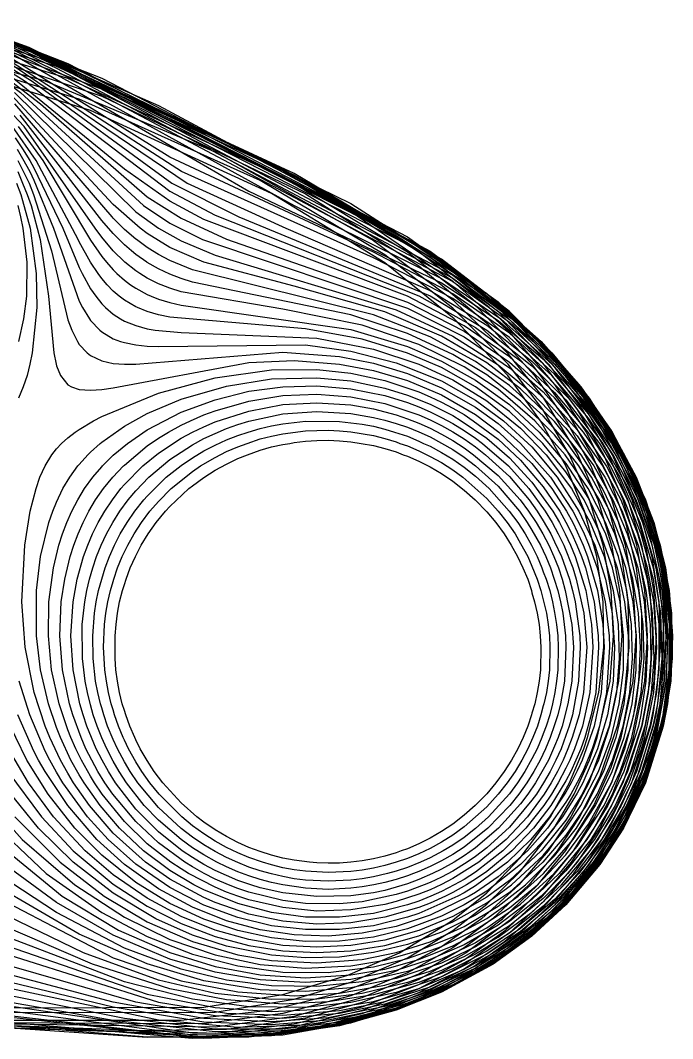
# Model space of a CAD drawing. Header units: millimetres. Extents: x -133 to 147, y -65 to 118.
# Drawn here: x 37.6 to 147.2, y -56.3 to 114.8 of the extents above; entities that cross this region are included whole.
import ezdxf

# ---------------------------------------------------------------- set-up
doc = ezdxf.new("R2010")
doc.units = ezdxf.units.MM
doc.header["$MEASUREMENT"] = 0
doc.layers.add('Layer 01', color=12, linetype='Continuous', true_color=0xc80000)

msp = doc.modelspace()

# ---------------------------------------------------------------- linework, layer by layer
at = {"layer": 'Layer 01'}
for points in [[(26.61, 114.76), (39.07, 110.26), (102.65, 77.88), (115.96, 68.89), (125.08, 60.83), (131.79, 53.23), (137.01, 45.62), (140.99, 38.02), (143.88, 30.42), (145.8, 22.81), (146.79, 15.21), (146.89, 7.6), (146.08, 0), (145.33, -3.8), (142.33, -13.31), (138.77, -20.71), (134.97, -26.67), (129.27, -33.56), (123.56, -38.89), (116.96, -43.72), (108.36, -48.46), (100.75, -51.49), (91.25, -54.04), (79.84, -55.57), (66.53, -55.66), (17.11, -49.15)], [(28.51, 113.31), (43.72, 108.16), (93.15, 83.99), (110.26, 73.05), (120.35, 64.63), (129.1, 55.13), (134.45, 47.52), (138.57, 39.92), (141.62, 32.32), (143.7, 24.71), (144.85, 17.11), (145.11, 9.5), (144.46, 1.9), (143.37, -3.8), (140.29, -13.31), (136.87, -20.3), (132.81, -26.61), (127.37, -33.12), (121.66, -38.46), (114.06, -43.96), (106.45, -48.12), (96.95, -51.86), (87.44, -54.31), (76.04, -55.87), (58.93, -56.05), (11.41, -52.79)], [(28.83, 114.06), (45.62, 107.49), (104.55, 76.99), (117.86, 67.48), (126.92, 58.93), (133.15, 51.33), (137.99, 43.72), (141.66, 36.12), (144.27, 28.51), (145.94, 20.91), (146.69, 13.31), (146.55, 5.7), (145.51, -1.9), (145.1, -3.8), (142.09, -13.31), (138.77, -20.26), (134.76, -26.61), (129.27, -33.29), (123.56, -38.68), (116.73, -43.72), (108.36, -48.38), (100.75, -51.46), (91.25, -54.08), (79.84, -55.71), (66.53, -55.93), (15.21, -50.06)], [(30.42, 113.22), (45.16, 106.45), (110.26, 71.96), (120.16, 64.63), (128.14, 57.03), (134.33, 49.43), (139.07, 41.82), (142.6, 34.22), (145.08, 26.61), (146.59, 19.01), (147.18, 11.41), (146.86, 3.8), (145.61, -3.8), (142.62, -13.31), (138.94, -20.91), (134.97, -27.03), (129.27, -33.77), (123.56, -38.99), (116.92, -43.72), (108.36, -48.29), (100.75, -51.16), (91.25, -53.51), (81.74, -54.66), (70.34, -54.69), (55.13, -52.87), (19.01, -45.7)], [(28.51, 113.16), (39.92, 107.73), (83.62, 83.64), (108.36, 71.41), (118.31, 64.63), (126.89, 57.03), (133.07, 49.89), (138.39, 41.82), (142.08, 34.22), (144.65, 26.61), (146.23, 19.01), (146.87, 11.41), (146.57, 3.8), (145.33, -3.8), (142.33, -13.31), (139.66, -19.01), (136.22, -24.71), (131.84, -30.42), (126.25, -36.12), (119.76, -41.24), (114.06, -44.76), (106.45, -48.34), (98.85, -50.85), (89.35, -52.76), (79.84, -53.44), (68.43, -52.88), (53.23, -50.11), (19.01, -41.04)], [(30.42, 112.99), (43.72, 106.73), (110.26, 71.45), (119.76, 64.54), (127.81, 57.03), (134.1, 49.43), (138.91, 41.82), (142.49, 34.22), (145, 26.61), (146.53, 19.01), (147.13, 11.41), (146.82, 3.8), (145.57, -3.8), (142.58, -13.31), (138.89, -20.91), (134.97, -26.94), (129.27, -33.66), (123.56, -38.86), (117.86, -42.99), (110.26, -47.22), (102.65, -50.32), (95.05, -52.46), (85.54, -54), (74.14, -54.39), (60.83, -53.15), (19.01, -44.27)], [(20.91, -53.16), (70.34, -56), (83.64, -54.68), (95.05, -52.03), (104.55, -48.48), (112.16, -44.53), (118.95, -39.92), (125.46, -34.24), (130.59, -28.51), (134.65, -22.81), (137.86, -17.11), (141.05, -9.5), (142.23, -5.7), (144.08, 3.8), (144.5, 11.41), (144.04, 19.01), (142.67, 26.61), (140.37, 34.22), (137.07, 41.82), (132.67, 49.43), (127, 57.03), (117.86, 66.47), (106.45, 75.48), (83.64, 89.02), (39.92, 109.32), (24.71, 113.79)], [(26.61, 112.84), (41.82, 108.21), (81.74, 89.8), (106.45, 75.07), (117.86, 65.89), (126.34, 57.03), (132, 49.43), (136.39, 41.82), (139.68, 34.22), (141.98, 26.61), (143.34, 19.01), (143.79, 11.41), (143.35, 3.8), (141.97, -3.8), (138.81, -13.31), (134.98, -20.91), (131.17, -26.63), (125.46, -33.28), (119.76, -38.47), (112.16, -43.83), (104.55, -47.88), (95.05, -51.53), (83.64, -54.28), (70.34, -55.73), (9.5, -53.47)], [(32.32, 112.52), (51.33, 105.03), (102.65, 78.41), (115.96, 68.83), (124.56, 60.83), (131.17, 53.01), (137.13, 43.72), (140.71, 36.12), (143.28, 28.51), (144.9, 20.91), (145.61, 13.31), (145.44, 5.7), (144.35, -1.9), (143.93, -3.8), (140.87, -13.31), (137.14, -20.91), (133.07, -27.13), (127.37, -33.84), (121.66, -39.07), (114.06, -44.46), (106.45, -48.53), (96.95, -52.19), (87.44, -54.55), (76.04, -56.01), (58.93, -56.02), (13.31, -52.25)], [(34.22, 112.1), (60.83, 100.44), (106.45, 75.98), (117.86, 67.42), (126.62, 58.93), (133.07, 50.86), (138.51, 41.82), (141.85, 34.22), (144.19, 26.61), (145.59, 19.01), (146.1, 11.41), (145.71, 3.8), (144.4, -3.8), (141.37, -13.31), (137.66, -20.91), (133.98, -26.61), (129.27, -32.42), (123.51, -38.02), (115.96, -43.67), (108.36, -47.96), (100.75, -51.16), (91.25, -53.94), (79.84, -55.77), (66.53, -56.25), (13.31, -51.64)], [(36.12, 111.34), (100.75, 78.62), (114.06, 70.09), (123.56, 62.18), (131.17, 53.96), (136.87, 45.89), (141.05, 38.02), (143.98, 30.42), (145.92, 22.81), (146.93, 15.21), (147.04, 7.6), (146.24, 0), (145.49, -3.8), (142.5, -13.31), (138.83, -20.91), (134.97, -26.9), (129.27, -33.72), (123.56, -39), (117.07, -43.72), (108.36, -48.47), (100.75, -51.45), (91.25, -53.92), (79.84, -55.37), (66.53, -55.31), (17.11, -48.07)], [(30.42, 112.71), (43.25, 106.45), (110.26, 70.88), (119.76, 64.05), (127.37, 57.05), (133.07, 50.39), (137.58, 43.72), (141.51, 36.12), (144.31, 28.51), (146.11, 20.91), (146.96, 13.31), (146.89, 5.7), (145.88, -1.9), (145.48, -3.8), (142.48, -13.31), (139.83, -19.01), (136.41, -24.71), (132.07, -30.42), (126.53, -36.12), (119.76, -41.51), (114.06, -45.04), (106.45, -48.64), (98.85, -51.2), (89.35, -53.16), (79.84, -53.94), (68.43, -53.49), (53.23, -50.98), (19.01, -42.72)], [(24.71, -51.43), (68.43, -56.18), (81.74, -55.59), (93.15, -53.6), (102.65, -50.66), (110.26, -47.27), (117.86, -42.74), (123.98, -38.02), (129.81, -32.32), (134.97, -25.83), (139.12, -19.01), (142.51, -11.41), (144.31, -5.7), (146.08, 3.8), (146.46, 11.41), (145.94, 19.01), (144.52, 26.61), (142.17, 34.22), (138.8, 41.82), (134.31, 49.43), (128.51, 57.03), (119.76, 65.86), (108.36, 74.66), (83.64, 88.77), (34.22, 112.22)], [(30.42, -53.85), (70.34, -55.36), (83.64, -53.78), (95.05, -50.92), (104.55, -47.16), (112.16, -43.01), (119.13, -38.02), (125.32, -32.32), (130.18, -26.61), (134.03, -20.91), (137.07, -15.21), (140.04, -7.6), (140.61, -5.7), (142.52, 3.8), (142.98, 11.41), (142.53, 19.01), (141.18, 26.61), (138.89, 34.22), (135.61, 41.82), (131.21, 49.43), (125.46, 57.14), (116.38, 66.53), (104.55, 75.89), (81.74, 89.47), (43.72, 107.01), (26.91, 112.16)], [(34.22, 109.57), (55.13, 101.82), (93.15, 82.64), (110.26, 70.96), (119.76, 62.41), (127.37, 53.6), (132.65, 45.62), (136.48, 38.02), (139.26, 30.42), (141.07, 22.81), (141.96, 15.21), (141.94, 7.6), (140.99, 0), (140.15, -3.8), (136.91, -13.31), (134.07, -19.01), (130.46, -24.71), (125.46, -30.88), (119.76, -36.4), (112.52, -41.82), (104.55, -46.33), (95.05, -50.2), (85.54, -52.79), (72.24, -54.73), (51.33, -54.99), (7.6, -53.65)], [(9.5, -53.39), (70.34, -54.29), (83.64, -52.47), (95.05, -49.36), (104.55, -45.37), (112.16, -40.97), (118.61, -36.12), (124.55, -30.42), (129.27, -24.63), (133.93, -17.11), (136.87, -10.64), (138.55, -5.7), (140.53, 3.8), (141.04, 11.41), (140.62, 19.01), (139.28, 26.61), (136.99, 34.22), (133.69, 41.82), (129.27, 49.43), (123.56, 57.07), (114.39, 66.53), (102.65, 75.83), (81.74, 88.42), (45.62, 105.01), (28.51, 110.27)], [(36.12, 111.14), (102.65, 77.09), (115.96, 68.35), (124.72, 60.83), (131.63, 53.23), (136.98, 45.62), (141.05, 38.02), (144.01, 30.42), (145.97, 22.81), (147, 15.21), (147.12, 7.6), (146.32, 0), (145.58, -3.8), (142.59, -13.31), (138.92, -20.91), (134.97, -27.02), (129.27, -33.79), (123.56, -39.03), (117.05, -43.72), (108.36, -48.41), (100.75, -51.33), (91.25, -53.75), (81.74, -54.97), (70.34, -55.12), (53.23, -53.19), (17.11, -46.86)], [(30.32, 110.26), (39.61, 104.55), (63.09, 87.44), (74.33, 81.74), (106.45, 68.48), (115.96, 62.74), (123.56, 56.75), (129.27, 51.02), (134.9, 43.72), (138.3, 38.02), (141.69, 30.42), (143.93, 22.81), (145.15, 15.21), (145.38, 7.6), (144.63, 0), (143.88, -3.8), (141.56, -11.41), (139.02, -17.11), (135.71, -22.81), (131.44, -28.51), (127.37, -32.87), (121.66, -37.74), (115.96, -41.54), (110.26, -44.52), (104.55, -46.8), (96.95, -48.92), (89.35, -50.1), (81.74, -50.44), (72.24, -49.75), (62.73, -47.91), (49.77, -43.72), (19.01, -30.54)], [(29.36, 110.26), (38.48, 104.55), (62.73, 86.08), (70.34, 82.03), (104.55, 68.52), (114.06, 63.17), (121.66, 57.57), (127.37, 52.24), (132.93, 45.62), (136.67, 39.92), (139.62, 34.22), (141.87, 28.51), (143.89, 20.91), (144.87, 13.31), (144.87, 5.7), (143.87, -1.9), (143.46, -3.8), (141.12, -11.41), (138.56, -17.11), (135.21, -22.81), (131.17, -28.18), (125.46, -34.03), (119.76, -38.54), (114.06, -42.06), (108.36, -44.79), (102.65, -46.85), (95.05, -48.7), (87.44, -49.61), (79.84, -49.68), (70.34, -48.65), (60.83, -46.44), (48.24, -41.82), (20.91, -28.66)], [(20.91, -35.66), (58.93, -48.81), (70.34, -51.02), (79.84, -51.72), (89.35, -51.27), (96.95, -50), (104.55, -47.82), (112.16, -44.6), (117.86, -41.37), (123.56, -37.27), (129, -32.32), (133.91, -26.61), (137.74, -20.91), (140.72, -15.21), (143.59, -7.6), (144.12, -5.7), (145.84, 3.8), (146.11, 11.41), (145.43, 19.01), (143.76, 26.61), (141.06, 34.22), (137.19, 41.82), (133.07, 47.95), (126.87, 55.13), (119.76, 61.5), (110.26, 68.04), (96.95, 74.9), (64.73, 89.35), (32.32, 110.22)], [(24.71, -38.7), (60.83, -50.14), (72.24, -51.95), (81.74, -52.33), (91.25, -51.55), (98.85, -50.02), (106.45, -47.56), (114.06, -44.04), (120.63, -39.92), (127.37, -34.38), (132.8, -28.51), (136.92, -22.81), (140.14, -17.11), (142.6, -11.41), (144.41, -5.7), (146.13, 3.8), (146.4, 11.41), (145.74, 19.01), (144.11, 26.61), (141.45, 34.22), (137.64, 41.82), (133.07, 48.67), (127.37, 55.32), (119.76, 62.21), (110.26, 68.82), (96.95, 75.82), (62.73, 91.8), (32.32, 110.7)], [(26.61, 108.73), (41.82, 104.59), (70.34, 92.66), (96.95, 77.81), (110.26, 67.85), (119.4, 58.93), (125.5, 51.33), (131.17, 42.02), (134.6, 34.22), (136.9, 26.61), (138.24, 19.01), (138.63, 11.41), (138.08, 3.8), (136.55, -3.8), (133.11, -13.31), (130.11, -19.01), (126.26, -24.71), (121.36, -30.42), (115.08, -36.12), (108.36, -40.84), (100.75, -44.93), (91.25, -48.63), (79.84, -51.46), (64.63, -53.19), (1.9, -53.19)], [(32.32, 108.43), (51.33, 102), (85.54, 85.62), (104.55, 73.54), (115.96, 63.92), (123.96, 55.13), (129.33, 47.52), (133.47, 39.92), (136.52, 32.32), (138.57, 24.71), (139.68, 17.11), (139.85, 9.5), (139.09, 1.9), (137.88, -3.8), (134.97, -12.25), (131.57, -19.01), (127.81, -24.71), (123.04, -30.42), (116.95, -36.12), (110.26, -40.98), (102.65, -45.22), (93.15, -49.06), (81.74, -52.02), (68.43, -53.74), (3.8, -53.47)], [(36.12, 109.25), (76.04, 86.05), (108.36, 70.7), (117.86, 64.36), (125.46, 57.86), (131.49, 51.33), (136.91, 43.72), (140.96, 36.12), (143.85, 28.51), (145.7, 20.91), (146.59, 13.31), (146.53, 5.7), (145.54, -1.9), (145.13, -3.8), (142.12, -13.31), (139.43, -19.01), (135.97, -24.71), (131.55, -30.42), (125.89, -36.12), (119.76, -40.92), (114.06, -44.43), (106.45, -47.97), (98.85, -50.46), (91.25, -52.04), (81.74, -52.88), (70.34, -52.43), (57.03, -50.14), (19.01, -39.23)], [(34.73, 108.36), (65.64, 87.44), (82.25, 79.84), (106.45, 69.37), (115.96, 63.56), (123.56, 57.54), (129.71, 51.33), (135.48, 43.72), (139.76, 36.12), (142.14, 30.42), (144.34, 22.81), (145.54, 15.21), (145.76, 7.6), (145.01, 0), (144.25, -3.8), (141.95, -11.41), (139.44, -17.11), (136.16, -22.81), (131.95, -28.51), (127.37, -33.43), (121.66, -38.26), (115.96, -42.06), (108.36, -45.87), (100.75, -48.53), (93.15, -50.2), (85.54, -51), (76.04, -50.89), (66.53, -49.63), (55.13, -46.74), (19.01, -32.94)], [(30.42, 107.99), (37.68, 102.65), (58.34, 83.64), (62.73, 80.71), (68.24, 77.94), (102.65, 66.42), (112.16, 61.59), (119.76, 56.4), (125.53, 51.33), (131.17, 44.97), (135.82, 38.02), (138.68, 32.32), (141.41, 24.71), (142.69, 19.01), (143.4, 13.31), (143.52, 7.6), (143.05, 1.9), (141.99, -3.8), (139.59, -11.41), (136.93, -17.11), (133.44, -22.81), (129.27, -28.09), (125.08, -32.32), (119.76, -36.6), (114.06, -40.18), (108.36, -42.92), (102.65, -44.96), (95.05, -46.73), (87.44, -47.51), (79.84, -47.39), (72.24, -46.41), (64.63, -44.56), (55.13, -41.04), (43.72, -35.08), (19.01, -18.88)], [(15.21, -51.89), (70.34, -51.82), (83.64, -49.6), (93.15, -46.79), (102.65, -42.66), (110.26, -38.1), (115.96, -33.69), (121.66, -28.13), (127.27, -20.91), (130.62, -15.21), (133.2, -9.5), (134.53, -5.7), (136.67, 3.8), (137.24, 11.41), (136.86, 19.01), (135.52, 26.61), (133.21, 34.22), (129.86, 41.82), (125.36, 49.43), (119.56, 57.03), (110.26, 66.45), (98.85, 75.37), (77.94, 87.85), (47.52, 101.52), (30.42, 106.75)], [(32.32, 107.38), (41.05, 100.75), (58.93, 85.12), (64.63, 81.52), (72.24, 78.03), (102.65, 67.45), (112.16, 62.54), (119.76, 57.33), (125.46, 52.35), (131.17, 46), (135.39, 39.92), (138.46, 34.22), (141.42, 26.61), (142.89, 20.91), (143.76, 15.21), (144.03, 7.6), (143.57, 1.9), (142.51, -3.8), (140.13, -11.41), (137.52, -17.11), (134.08, -22.81), (129.6, -28.51), (125.46, -32.7), (119.76, -37.29), (114.06, -40.84), (108.36, -43.57), (100.75, -46.16), (93.15, -47.7), (85.54, -48.31), (77.94, -48.04), (68.43, -46.52), (58.93, -43.71), (47.52, -38.73), (19.01, -22.15)], [(26.61, -28.82), (53.23, -42.67), (64.63, -46.52), (74.14, -48.41), (83.64, -49.05), (91.25, -48.62), (98.85, -47.28), (106.45, -44.95), (112.16, -42.46), (117.86, -39.21), (123.56, -35.04), (128.53, -30.42), (133.32, -24.71), (137.03, -19.01), (139.87, -13.31), (141.97, -7.6), (142.52, -5.7), (144.05, 1.9), (144.54, 9.5), (144.04, 17.11), (142.99, 22.81), (141.35, 28.51), (139.06, 34.22), (136.06, 39.92), (132.22, 45.62), (127.37, 51.34), (119.76, 58.24), (112.16, 63.47), (102.65, 68.44), (68.43, 81.32), (62.73, 84.4), (55.13, 89.78), (34.7, 106.45)], [(19.01, -51.12), (68.43, -50.95), (81.74, -48.83), (92.64, -45.62), (101.34, -41.82), (110.26, -36.37), (115.96, -31.76), (121.66, -25.86), (126.69, -19.01), (129.86, -13.31), (132.26, -7.6), (132.91, -5.7), (134.8, 1.9), (135.65, 9.5), (135.53, 17.11), (134.43, 24.71), (132.36, 32.32), (129.25, 39.92), (125, 47.52), (119.49, 55.13), (110.5, 64.63), (98.85, 74.03), (79.84, 85.7), (49.43, 99.63), (30.42, 105.49)], [(36.64, 102.65), (57.03, 82.6), (60.83, 79.86), (64.63, 77.71), (70.34, 75.32), (100.75, 66.16), (110.26, 61.71), (117.86, 56.88), (123.56, 52.22), (129.27, 46.27), (133.94, 39.92), (137.14, 34.22), (139.57, 28.51), (141.32, 22.81), (142.42, 17.11), (142.98, 9.5), (142.71, 3.8), (141.86, -1.9), (141.43, -3.8), (138.99, -11.41), (136.32, -17.11), (132.77, -22.81), (128.12, -28.51), (123.56, -32.89), (117.86, -37.19), (112.16, -40.49), (106.45, -42.99), (100.75, -44.81), (93.15, -46.3), (85.54, -46.81), (77.94, -46.4), (70.34, -45.1), (62.73, -42.9), (53.23, -38.87), (43.72, -33.41), (19.01, -15.29)], [(36.72, -19.01), (44.36, -26.61), (51.71, -32.32), (58.93, -36.63), (66.53, -39.94), (74.14, -42.16), (79.84, -43.14), (87.44, -43.55), (95.05, -42.96), (100.75, -41.78), (106.45, -39.97), (112.16, -37.42), (117.86, -33.98), (122.45, -30.42), (127.37, -25.55), (131.02, -20.91), (134.5, -15.21), (137.07, -9.5), (138.86, -3.8), (139.99, 1.9), (140.44, 7.6), (140.29, 13.31), (139.51, 19.01), (138.07, 24.71), (135.93, 30.42), (132.98, 36.12), (129.11, 41.82), (124.03, 47.52), (117.86, 52.8), (112.16, 56.55), (104.55, 60.33), (95.05, 63.59), (81.74, 66.25), (64.63, 69.17), (62.73, 69.78), (61.3, 70.34), (60.83, 70.53), (58.93, 71.49), (57.72, 72.24), (57.03, 72.69), (55.2, 74.14), (55.13, 74.2), (53.26, 76.04), (53.23, 76.07), (51.33, 78.32), (50.21, 79.84), (38.26, 96.95), (32.86, 102.65)], [(19.01, -11.31), (44.65, -32.32), (54.15, -38.02), (62.73, -41.81), (70.34, -44.15), (77.94, -45.54), (85.54, -46.02), (93.15, -45.55), (98.85, -44.56), (104.55, -42.96), (110.26, -40.69), (115.96, -37.65), (121.66, -33.67), (127.3, -28.51), (131.17, -23.99), (135.66, -17.11), (138.38, -11.41), (140.34, -5.7), (141.92, 1.9), (142.38, 7.6), (142.25, 13.31), (141.52, 19.01), (140.17, 24.71), (138.17, 30.42), (135.43, 36.12), (131.85, 41.82), (127.37, 47.38), (121.66, 52.9), (115.96, 57.23), (108.36, 61.72), (98.85, 65.8), (83.64, 70.13), (68.43, 74.14), (62.73, 76.62), (58.93, 78.96), (57.75, 79.84), (53.23, 83.86), (36.12, 102.23)], [(21.87, -9.5), (41.98, -28.51), (51.33, -35.06), (58.93, -39.1), (66.53, -42.07), (74.14, -44.05), (81.74, -45.07), (89.35, -45.13), (96.95, -44.2), (102.65, -42.82), (108.36, -40.78), (114.06, -37.99), (119.76, -34.31), (124.48, -30.42), (129.27, -25.38), (133.07, -20.23), (136.89, -13.31), (139.13, -7.6), (140.64, -1.9), (141.53, 3.8), (141.79, 9.5), (141.45, 15.21), (140.49, 20.91), (138.89, 26.61), (136.61, 32.32), (133.54, 38.02), (129.53, 43.72), (125.46, 48.32), (119.76, 53.44), (114.06, 57.47), (106.45, 61.61), (96.95, 65.33), (66.53, 72.84), (62.73, 74.42), (60.83, 75.42), (59.82, 76.04), (58.93, 76.61), (57.13, 77.94), (57.03, 78.02), (55.13, 79.65), (53.23, 81.53), (53.04, 81.74), (36.73, 100.75)], [(20.92, -3.8), (37.95, -22.81), (46.79, -30.42), (55.13, -35.88), (62.73, -39.59), (70.34, -42.2), (77.94, -43.78), (85.54, -44.4), (93.15, -44.01), (98.85, -43.05), (104.55, -41.45), (110.26, -39.17), (115.96, -36.07), (121.26, -32.32), (125.51, -28.51), (130.48, -22.81), (134.23, -17.11), (137.03, -11.41), (139.04, -5.7), (140.36, 0), (141.04, 5.7), (141.09, 11.41), (140.53, 17.11), (139.35, 22.81), (137.49, 28.51), (134.88, 34.22), (131.44, 39.92), (127.37, 45.15), (121.66, 50.82), (115.96, 55.2), (110.26, 58.66), (102.65, 62.19), (93.15, 65.28), (66.53, 70.77), (64.63, 71.39), (62.73, 72.13), (60.83, 73.03), (58.93, 74.12), (58.9, 74.14), (57.03, 75.45), (56.31, 76.04), (55.13, 77.05), (53.23, 78.95), (51.33, 81.14), (37.59, 98.85)], [(37.28, 96.95), (41.41, 91.25), (49.43, 77.83), (51.33, 75.09), (52.11, 74.14), (53.23, 72.86), (53.87, 72.24), (55.13, 71.1), (56.17, 70.34), (57.03, 69.76), (58.93, 68.74), (59.62, 68.43), (60.83, 67.96), (62.73, 67.36), (64.63, 66.9), (93.15, 62.86), (102.65, 60), (108.36, 57.52), (114.06, 54.33), (119.76, 50.23), (124.76, 45.62), (129.27, 40.31), (133.07, 34.44), (135.93, 28.51), (137.87, 22.81), (139.11, 17.11), (139.71, 11.41), (139.66, 5.7), (138.97, 0), (137.63, -5.7), (135.55, -11.41), (132.64, -17.11), (129.27, -22.11), (125.41, -26.61), (119.76, -31.69), (114.06, -35.52), (108.36, -38.38), (102.65, -40.45), (96.95, -41.8), (91.25, -42.55), (85.54, -42.69), (79.84, -42.23), (72.24, -40.71), (66.53, -38.86), (60.41, -36.12), (53.23, -31.84), (46.52, -26.61), (40.72, -20.91), (34.53, -13.31)], [(35.57, -11.41), (41.2, -19.01), (46.53, -24.71), (53.23, -30.31), (58.93, -34.03), (64.63, -36.94), (70.34, -39.11), (76.04, -40.63), (81.74, -41.52), (87.44, -41.81), (93.15, -41.51), (98.85, -40.59), (104.55, -39), (110.26, -36.65), (115.96, -33.45), (120.14, -30.42), (125.46, -25.47), (129.24, -20.91), (131.79, -17.11), (134.74, -11.41), (136.85, -5.7), (138.23, 0), (138.91, 5.7), (138.95, 11.41), (138.35, 17.11), (137.07, 22.81), (135.08, 28.51), (132.3, 34.22), (129.27, 38.94), (125.39, 43.72), (119.76, 49.09), (114.06, 53.23), (108.36, 56.44), (102.65, 58.88), (95.05, 61.22), (85.54, 62.95), (62.73, 64.91), (60.83, 65.32), (58.93, 65.89), (57.33, 66.53), (57.03, 66.67), (55.13, 67.77), (54.25, 68.43), (53.23, 69.29), (52.23, 70.34), (51.33, 71.38), (50.71, 72.24), (49.43, 74.15), (47.52, 77.56), (47.34, 77.94), (40.3, 91.25), (36.32, 96.95)], [(36.8, 95.05), (38.02, 93.2), (39.24, 91.25), (39.92, 90.01), (44.76, 79.84), (47.52, 73.27), (48.05, 72.24), (49.43, 69.69), (50.3, 68.43), (51.33, 67.13), (51.93, 66.53), (53.23, 65.41), (54.44, 64.63), (55.13, 64.25), (57.03, 63.49), (58.93, 62.98), (60.3, 62.73), (64.63, 62.33), (87.44, 61.39), (96.95, 59.56), (104.55, 57.02), (110.26, 54.36), (115.96, 50.85), (121.66, 46.25), (125.93, 41.82), (130.18, 36.12), (133.36, 30.42), (135.67, 24.71), (137.2, 19.01), (138.05, 13.31), (138.23, 7.6), (137.76, 1.9), (136.6, -3.8), (134.71, -9.5), (132, -15.21), (129.27, -19.55), (125.1, -24.71), (119.76, -29.71), (115.96, -32.48), (110.26, -35.75), (104.55, -38.1), (98.85, -39.71), (93.15, -40.64), (87.44, -40.92), (81.74, -40.59), (76.04, -39.62), (70.34, -38.02), (64.63, -35.74), (58.93, -32.69), (53.23, -28.74), (48.55, -24.71), (43.24, -19.01), (39, -13.31), (34.55, -5.7)], [(37.1, 93.15), (38.02, 91.56), (39.24, 89.35), (39.92, 87.93), (43.24, 79.84), (47.52, 67.6), (48.08, 66.53), (49.24, 64.63), (49.43, 64.36), (50.99, 62.73), (51.33, 62.44), (53.23, 61.3), (54.49, 60.83), (55.13, 60.63), (57.03, 60.25), (58.93, 60.06), (60.83, 59.99), (85.54, 60.26), (93.15, 59.22), (100.75, 57.27), (108.36, 54.2), (114.06, 50.97), (118.78, 47.52), (123.56, 43.11), (127.82, 38.02), (131.44, 32.32), (134.09, 26.61), (135.92, 20.91), (137.01, 15.21), (137.44, 9.5), (137.18, 3.8), (136.24, -1.9), (134.58, -7.6), (132.11, -13.31), (131.17, -15.02), (128.67, -19.01), (125.46, -23.09), (121.66, -26.99), (115.96, -31.49), (112.16, -33.81), (108.36, -35.7), (102.65, -37.81), (96.95, -39.19), (91.25, -39.87), (85.54, -39.92), (79.84, -39.35), (74.14, -38.11), (68.43, -36.19), (62.73, -33.55), (57.03, -30.02), (51.33, -25.46), (46.82, -20.91), (42.31, -15.21), (38.73, -9.5), (35.05, -1.9)], [(37.23, 91.25), (39.1, 87.44), (39.87, 85.54), (42.88, 76.04), (45.62, 64.46), (46.28, 62.73), (47.22, 60.83), (47.52, 60.34), (48.85, 58.93), (49.43, 58.46), (51.33, 57.56), (53.23, 57.14), (55.13, 57), (57.03, 57.02), (81.74, 59.04), (91.25, 58.31), (96.95, 57.17), (102.65, 55.46), (108.36, 53.04), (114.06, 49.79), (117.86, 47.04), (121.66, 43.69), (126.69, 38.02), (130.43, 32.32), (131.17, 30.92), (132.35, 28.51), (133.07, 26.78), (134.49, 22.81), (135.87, 17.11), (136.52, 11.41), (136.58, 9.5), (136.1, 1.9), (134.89, -3.8), (133.69, -7.6), (132.1, -11.41), (131.17, -13.25), (130.1, -15.21), (129.27, -16.56), (126.19, -20.91), (122.8, -24.71), (117.86, -29.06), (114.06, -31.69), (112.99, -32.32), (106.45, -35.54), (100.75, -37.42), (95.05, -38.56), (89.35, -39.02), (83.64, -38.83), (77.94, -37.96), (72.24, -36.45), (66.53, -34.18), (60.83, -31.11), (55.13, -27.03), (50.49, -22.81), (45.6, -17.11), (41.79, -11.41), (40.7, -9.5), (39.92, -7.97), (37.21, -1.9)], [(37.2, 89.35), (38.02, 87.44), (38.79, 85.54), (39.44, 83.64), (40.98, 77.94), (42.39, 68.43), (43.29, 58.93), (43.64, 57.03), (43.72, 56.72), (44.38, 55.13), (45.62, 53.55), (46.22, 53.23), (47.52, 52.76), (49.43, 52.63), (51.33, 52.78), (53.23, 53.06), (76.04, 57.3), (83.64, 57.61), (91.25, 57.02), (96.95, 55.98), (102.65, 54.29), (108.36, 51.86), (114.06, 48.57), (118.02, 45.62), (123.56, 40.32), (126.92, 36.12), (129.35, 32.32), (130.41, 30.42), (131.17, 28.84), (132.17, 26.61), (132.89, 24.71), (134.57, 19.01), (135.48, 13.31), (135.71, 9.5), (135.19, 1.9), (133.99, -3.8), (131.99, -9.5), (131.17, -11.28), (130.16, -13.31), (129.27, -14.86), (126.53, -19.01), (123.37, -22.81), (119.44, -26.61), (114.06, -30.6), (112.16, -31.76), (111.13, -32.32), (104.55, -35.26), (102.65, -35.88), (96.95, -37.29), (91.25, -37.94), (85.54, -37.94), (79.84, -37.29), (74.14, -35.92), (68.43, -33.82), (62.73, -30.88), (57.03, -26.94), (52.38, -22.81), (48.93, -19.01), (44.78, -13.31), (43.72, -11.52), (42.58, -9.5), (41.82, -7.97), (39.22, -1.9), (37.46, 3.8)], [(37.01, 87.44), (37.71, 85.54), (38.02, 84.51), (39.29, 79.84), (40.31, 72.24), (40.39, 66.53), (39.62, 58.93), (39.25, 57.03), (38.78, 55.13), (38.14, 53.23), (37.36, 51.33)], [(37.23, 83.64), (37.69, 81.74), (38.06, 79.84), (38.74, 74.14), (38.66, 68.43), (38.17, 64.63), (37.33, 60.83)]]:
    msp.add_lwpolyline(points, dxfattribs=at)
for points in [[(134.76, 9.5), (134.27, 1.9), (133.52, -1.9), (132.44, -5.7), (131.75, -7.6), (130.09, -11.41), (129.27, -12.97), (126.75, -17.11), (123.81, -20.91), (120.16, -24.71), (115.96, -28.17), (114.06, -29.48), (112.54, -30.42), (110.26, -31.71), (109.02, -32.32), (106.45, -33.49), (104.55, -34.21), (98.85, -35.88), (93.15, -36.8), (87.44, -37.01), (81.74, -36.52), (76.04, -35.34), (70.34, -33.4), (68.43, -32.56), (62.73, -29.48), (58.65, -26.61), (53.23, -21.75), (49.24, -17.11), (46.58, -13.31), (45.62, -11.69), (44.39, -9.5), (42.58, -5.7), (41.83, -3.8), (39.98, 1.9), (38.46, 9.5), (37.92, 17.11), (38.39, 26.61), (39.3, 32.32), (40.28, 36.12), (40.92, 38.02), (41.81, 39.92), (41.82, 39.93), (42.91, 41.82), (43.72, 42.81), (44.53, 43.72), (45.62, 44.67), (46.84, 45.62), (47.52, 46.07), (49.94, 47.52), (51.33, 48.24), (60.83, 52.15), (70.34, 54.74), (79.84, 56.07), (87.44, 56.11), (93.15, 55.49), (98.85, 54.27), (104.55, 52.36), (106.45, 51.54), (108.36, 50.65), (110.26, 49.64), (112.16, 48.54), (113.71, 47.52), (117.86, 44.44), (121.66, 40.9), (125.46, 36.43), (128.24, 32.32), (129.27, 30.48), (130.28, 28.51), (131.12, 26.61), (131.89, 24.71), (132.55, 22.81), (134, 17.11), (134.69, 11.41)], [(133.79, 9.5), (133.27, 1.9), (132.02, -3.8), (131.4, -5.7), (130.71, -7.6), (129.91, -9.5), (129.27, -10.83), (127.98, -13.31), (126.83, -15.21), (125.54, -17.11), (122.52, -20.91), (118.69, -24.71), (114.06, -28.28), (112.16, -29.5), (110.52, -30.42), (108.36, -31.54), (106.59, -32.32), (104.55, -33.15), (102.65, -33.8), (96.95, -35.22), (91.25, -35.88), (85.54, -35.83), (79.84, -35.08), (74.14, -33.58), (68.43, -31.27), (66.78, -30.42), (62.73, -28.02), (58.32, -24.71), (54.28, -20.91), (51.03, -17.11), (48.34, -13.31), (47.52, -11.93), (46.15, -9.5), (44.37, -5.7), (43.72, -4.02), (42.35, 0), (41.03, 5.7), (40.35, 11.41), (40.35, 19.01), (41.04, 24.71), (42.43, 30.42), (43.08, 32.32), (43.72, 33.84), (44.8, 36.12), (45.94, 38.02), (47.32, 39.92), (47.52, 40.16), (48.99, 41.82), (49.43, 42.24), (51.06, 43.72), (51.33, 43.93), (55.13, 46.63), (58.93, 48.72), (64.63, 51.13), (72.24, 53.34), (79.84, 54.56), (87.44, 54.75), (93.15, 54.21), (98.85, 53.01), (102.65, 51.83), (106.45, 50.3), (108.24, 49.43), (110.26, 48.38), (111.67, 47.52), (115.96, 44.59), (119.76, 41.31), (123.56, 37.19), (127.05, 32.32), (128.17, 30.42), (129.15, 28.51), (130.05, 26.61), (130.82, 24.71), (132.59, 19.01), (133.56, 13.31)], [(132.75, 9.5), (132.24, 1.9), (131.46, -1.9), (130.33, -5.7), (129.6, -7.6), (128.78, -9.5), (127.84, -11.41), (126.79, -13.31), (125.6, -15.21), (122.79, -19.01), (119.23, -22.81), (114.62, -26.61), (110.26, -29.38), (108.36, -30.35), (106.45, -31.25), (104.55, -32), (100.75, -33.25), (98.85, -33.73), (93.15, -34.64), (87.44, -34.82), (81.74, -34.24), (76.04, -32.95), (74.14, -32.32), (72.24, -31.63), (70.34, -30.82), (65.91, -28.51), (64.63, -27.75), (62.94, -26.61), (58.93, -23.51), (55.13, -19.8), (51.4, -15.21), (50.1, -13.31), (49.43, -12.19), (47.9, -9.5), (47.52, -8.73), (46.95, -7.6), (46.11, -5.7), (45.62, -4.4), (44.14, 0), (42.9, 5.7), (42.35, 11.41), (42.44, 17.11), (43.21, 22.81), (44.13, 26.61), (44.73, 28.51), (45.46, 30.42), (46.29, 32.32), (47.29, 34.22), (48.43, 36.12), (49.81, 38.02), (51.33, 39.8), (51.44, 39.92), (53.23, 41.71), (55.62, 43.72), (58.93, 45.99), (64.63, 48.95), (70.34, 51.05), (76.04, 52.47), (81.74, 53.21), (87.44, 53.37), (93.15, 52.89), (98.85, 51.73), (102.65, 50.56), (104.55, 49.83), (106.45, 49.01), (108.36, 48.08), (110.26, 47.05), (112.16, 45.89), (114.06, 44.61), (115.24, 43.72), (119.61, 39.92), (123.05, 36.12), (125.78, 32.32), (126.94, 30.42), (127.98, 28.51), (128.89, 26.61), (130.4, 22.81), (130.99, 20.91), (132.27, 15.21)], [(131.67, 9.5), (131.39, 3.8), (130.35, -1.9), (129.81, -3.8), (129.27, -5.36), (128.44, -7.6), (127.57, -9.5), (126.62, -11.41), (125.51, -13.31), (124.3, -15.21), (123.56, -16.23), (119.76, -20.74), (115.96, -24.22), (114.06, -25.68), (112.67, -26.61), (110.26, -28.11), (108.36, -29.13), (106.45, -30.02), (105.48, -30.42), (102.65, -31.5), (100.75, -32.07), (95.05, -33.28), (91.25, -33.63), (85.54, -33.54), (81.74, -33.06), (76.04, -31.68), (74.14, -31.04), (72.59, -30.42), (70.34, -29.45), (68.52, -28.51), (66.53, -27.42), (65.27, -26.61), (60.83, -23.37), (57.03, -19.81), (53.19, -15.21), (51.86, -13.31), (50.68, -11.41), (49.63, -9.5), (48.67, -7.6), (47.84, -5.7), (46.44, -1.9), (45.9, 0), (44.72, 5.7), (44.27, 11.41), (44.51, 17.11), (45.09, 20.91), (46.01, 24.71), (46.61, 26.61), (47.35, 28.51), (48.17, 30.42), (49.16, 32.32), (50.29, 34.22), (51.62, 36.12), (53.17, 38.02), (54.96, 39.92), (55.13, 40.08), (58.93, 43.28), (60.83, 44.59), (62.55, 45.62), (64.63, 46.77), (66.23, 47.52), (68.43, 48.49), (70.34, 49.19), (76.04, 50.82), (81.74, 51.74), (87.44, 51.99), (93.15, 51.54), (98.85, 50.42), (104.55, 48.5), (106.45, 47.65), (108.36, 46.73), (110.26, 45.65), (112.16, 44.48), (114.06, 43.16), (115.76, 41.82), (119.76, 38.13), (123.09, 34.22), (124.45, 32.32), (125.46, 30.69), (126.72, 28.51), (127.37, 27.2), (128.51, 24.71), (129.21, 22.81), (129.85, 20.91), (130.39, 19.01), (130.81, 17.11), (131.58, 11.41)], [(130.52, 9.5), (130.25, 3.8), (129.6, 0), (128.61, -3.8), (127.95, -5.7), (127.37, -7.11), (126.31, -9.5), (125.46, -11.08), (124.17, -13.31), (122.89, -15.21), (121.66, -16.82), (117.95, -20.91), (114.06, -24.23), (112.16, -25.57), (110.47, -26.61), (108.36, -27.81), (106.88, -28.51), (104.55, -29.55), (102.65, -30.23), (100.75, -30.84), (98.85, -31.35), (96.95, -31.75), (93.15, -32.26), (87.44, -32.41), (81.74, -31.79), (77.94, -30.92), (76.33, -30.42), (74.14, -29.67), (72.24, -28.88), (70.34, -28), (68.43, -26.99), (66.53, -25.86), (64.84, -24.71), (60.83, -21.55), (57.03, -17.69), (53.65, -13.31), (52.44, -11.41), (51.38, -9.5), (50.4, -7.6), (49.57, -5.7), (48.81, -3.8), (48.17, -1.9), (47.64, 0), (46.49, 5.7), (46.13, 11.41), (46.51, 17.11), (47.21, 20.91), (48.26, 24.71), (48.96, 26.61), (49.78, 28.51), (50.72, 30.42), (51.82, 32.32), (53.1, 34.22), (54.54, 36.12), (55.13, 36.8), (58.2, 39.92), (60.83, 42.06), (64.63, 44.57), (66.53, 45.58), (68.43, 46.52), (70.34, 47.31), (76.04, 49.15), (81.74, 50.22), (87.44, 50.55), (93.15, 50.18), (96.95, 49.49), (100.75, 48.51), (102.65, 47.85), (104.55, 47.11), (106.45, 46.26), (108.36, 45.29), (110.26, 44.21), (112.16, 42.99), (113.77, 41.82), (117.86, 38.33), (121.57, 34.22), (123, 32.32), (124.26, 30.42), (125.36, 28.51), (126.37, 26.61), (127.22, 24.71), (127.99, 22.81), (128.64, 20.91), (129.16, 19.01), (130.26, 13.31)], [(129.26, 9.5), (129, 3.8), (128.37, 0), (127.89, -1.9), (127.37, -3.57), (126.64, -5.7), (125.84, -7.6), (124.93, -9.5), (123.89, -11.41), (122.71, -13.31), (121.36, -15.21), (119.84, -17.11), (116.14, -20.91), (112.16, -24.08), (110.26, -25.31), (108.36, -26.39), (106.45, -27.36), (104.55, -28.19), (103.67, -28.51), (102.65, -28.91), (100.75, -29.54), (98.85, -30.04), (97.03, -30.42), (95.05, -30.77), (93.15, -31), (89.35, -31.19), (85.54, -31), (81.74, -30.44), (79.84, -30.05), (77.94, -29.55), (76.04, -28.93), (74.14, -28.22), (72.24, -27.41), (70.66, -26.61), (68.43, -25.4), (66.53, -24.2), (64.63, -22.82), (60.83, -19.58), (58.46, -17.11), (55.49, -13.31), (54.23, -11.41), (53.23, -9.63), (52.15, -7.6), (51.33, -5.71), (50.54, -3.8), (49.9, -1.9), (49.43, -0.17), (48.9, 1.9), (48.53, 3.8), (48.08, 7.6), (48.05, 13.31), (48.46, 17.11), (48.81, 19.01), (49.27, 20.91), (49.8, 22.81), (50.45, 24.71), (51.24, 26.61), (52.12, 28.51), (53.19, 30.42), (54.36, 32.32), (55.75, 34.22), (57.03, 35.75), (59.2, 38.02), (62.73, 41), (66.53, 43.47), (68.43, 44.51), (70.34, 45.39), (72.24, 46.19), (74.14, 46.87), (76.04, 47.43), (81.74, 48.65), (87.44, 49.06), (93.15, 48.74), (96.95, 48.08), (98.85, 47.6), (100.75, 47.07), (102.65, 46.42), (104.55, 45.63), (106.45, 44.79), (108.36, 43.77), (110.26, 42.68), (112.16, 41.4), (114.06, 39.96), (117.86, 36.53), (121.44, 32.32), (122.78, 30.42), (123.56, 29.13), (124.97, 26.61), (125.87, 24.71), (126.67, 22.81), (127.31, 20.91), (127.9, 19.01), (128.38, 17.11), (128.74, 15.21), (129.18, 11.41)], [(127.98, 9.5), (127.88, 5.7), (127.69, 3.8), (127.38, 1.9), (127.02, 0), (126.54, -1.9), (125.94, -3.8), (125.46, -5.04), (125.22, -5.7), (124.42, -7.6), (123.56, -9.27), (122.37, -11.41), (121.13, -13.31), (119.76, -15.13), (116.26, -19.01), (114.06, -20.97), (112.16, -22.45), (110.26, -23.76), (108.64, -24.71), (106.45, -25.89), (104.83, -26.61), (102.65, -27.51), (100.75, -28.13), (99.31, -28.51), (96.95, -29.09), (95.05, -29.42), (93.15, -29.65), (89.35, -29.82), (85.54, -29.63), (83.64, -29.39), (81.74, -29.05), (79.84, -28.6), (77.94, -28.08), (76.04, -27.45), (74.14, -26.67), (72.24, -25.83), (70.34, -24.82), (68.43, -23.7), (66.53, -22.41), (64.63, -20.95), (60.83, -17.44), (57.4, -13.31), (56.1, -11.41), (55.13, -9.76), (53.95, -7.6), (53.23, -5.99), (52.3, -3.8), (51.66, -1.9), (51.33, -0.68), (51.12, 0), (50.65, 1.9), (50.29, 3.8), (49.87, 7.6), (49.81, 11.41), (50.1, 15.21), (50.39, 17.11), (50.79, 19.01), (51.31, 20.91), (51.88, 22.81), (52.6, 24.71), (53.46, 26.61), (54.43, 28.51), (55.57, 30.42), (56.89, 32.32), (58.38, 34.22), (58.93, 34.84), (62.15, 38.02), (64.63, 39.99), (66.53, 41.3), (68.43, 42.44), (70.34, 43.42), (72.24, 44.3), (74.14, 45.05), (75.91, 45.62), (77.94, 46.23), (79.84, 46.68), (81.74, 47.02), (85.54, 47.43), (91.25, 47.4), (95.05, 46.96), (96.95, 46.6), (98.85, 46.13), (100.47, 45.62), (102.65, 44.9), (104.55, 44.11), (105.36, 43.72), (106.45, 43.22), (108.36, 42.19), (110.26, 41.04), (112.16, 39.7), (114.06, 38.2), (116.36, 36.12), (119.75, 32.32), (121.16, 30.42), (122.4, 28.51), (123.46, 26.61), (124.43, 24.71), (125.23, 22.81), (125.46, 22.16), (125.94, 20.91), (126.54, 19.01), (127.02, 17.11), (127.37, 15.29), (127.69, 13.31), (127.88, 11.41)], [(126.58, 9.5), (126.49, 5.7), (126.29, 3.8), (125.99, 1.9), (125.56, 0), (125.46, -0.36), (125.07, -1.9), (124.47, -3.8), (123.71, -5.7), (122.87, -7.6), (121.85, -9.5), (120.72, -11.41), (119.4, -13.31), (117.89, -15.21), (115.96, -17.33), (112.16, -20.69), (110.26, -22.07), (108.36, -23.26), (106.45, -24.3), (104.55, -25.21), (102.65, -25.99), (100.77, -26.61), (98.85, -27.19), (96.95, -27.64), (95.05, -27.96), (93.15, -28.19), (89.35, -28.35), (85.54, -28.15), (83.64, -27.9), (81.74, -27.55), (79.84, -27.09), (78.31, -26.61), (76.04, -25.85), (74.14, -25.05), (72.24, -24.14), (70.34, -23.07), (68.43, -21.87), (66.53, -20.49), (64.74, -19.01), (60.96, -15.21), (59.4, -13.31), (58.04, -11.41), (57.03, -9.75), (55.81, -7.6), (55.13, -6.12), (54.92, -5.7), (54.12, -3.8), (53.47, -1.9), (53.23, -1.03), (52.91, 0), (52.44, 1.9), (52.09, 3.8), (51.84, 5.7), (51.63, 9.5), (51.79, 13.31), (52.01, 15.21), (52.34, 17.11), (52.78, 19.01), (53.23, 20.51), (53.34, 20.91), (53.97, 22.81), (54.77, 24.71), (55.68, 26.61), (56.75, 28.51), (57.97, 30.42), (59.4, 32.32), (60.83, 33.98), (62.96, 36.12), (66.53, 39.02), (67.89, 39.92), (70.34, 41.37), (72.24, 42.33), (74.14, 43.16), (75.72, 43.72), (77.94, 44.46), (79.84, 44.95), (81.74, 45.32), (85.54, 45.8), (89.35, 45.92), (91.25, 45.83), (93.15, 45.64), (96.95, 45.02), (98.85, 44.56), (100.75, 43.96), (101.39, 43.72), (102.65, 43.28), (104.55, 42.49), (105.88, 41.82), (106.45, 41.54), (108.36, 40.49), (110.26, 39.27), (111.96, 38.02), (115.96, 34.47), (117.9, 32.32), (119.4, 30.42), (120.72, 28.51), (121.66, 26.92), (122.86, 24.71), (123.56, 23.1), (124.46, 20.91), (125.06, 19.01), (125.46, 17.44), (125.98, 15.21), (126.28, 13.31), (126.48, 11.41)], [(125.06, 9.5), (124.97, 5.7), (124.77, 3.8), (124.46, 1.9), (124.03, 0), (123.56, -1.6), (123.48, -1.9), (122.86, -3.8), (122.08, -5.7), (121.17, -7.6), (120.11, -9.5), (118.91, -11.41), (117.5, -13.31), (115.96, -15.12), (114.01, -17.11), (112.16, -18.75), (110.26, -20.22), (108.36, -21.49), (106.45, -22.58), (104.55, -23.54), (102.65, -24.35), (101.59, -24.71), (100.75, -25.03), (98.85, -25.61), (96.95, -26.06), (95.05, -26.39), (93.15, -26.61), (91.25, -26.76), (89.35, -26.8), (87.44, -26.73), (86.22, -26.61), (83.64, -26.3), (81.74, -25.94), (79.84, -25.45), (77.94, -24.83), (76.04, -24.14), (74.14, -23.29), (72.24, -22.31), (70.34, -21.16), (68.43, -19.88), (67.31, -19.01), (64.63, -16.67), (61.55, -13.31), (60.11, -11.41), (58.93, -9.57), (57.77, -7.6), (57.03, -6.06), (56.85, -5.7), (56.01, -3.8), (55.34, -1.9), (55.13, -1.14), (54.77, 0), (54.29, 1.9), (53.94, 3.8), (53.7, 5.7), (53.55, 7.6), (53.56, 11.41), (53.71, 13.31), (53.96, 15.21), (54.32, 17.11), (54.81, 19.01), (55.13, 19.99), (55.4, 20.91), (56.1, 22.81), (56.98, 24.71), (57.95, 26.61), (59.12, 28.51), (60.46, 30.42), (62, 32.32), (62.73, 33.11), (65.94, 36.12), (66.53, 36.6), (68.43, 37.98), (70.34, 39.21), (72.24, 40.25), (74.14, 41.17), (75.81, 41.82), (77.94, 42.59), (79.84, 43.13), (81.74, 43.54), (82.89, 43.72), (83.64, 43.86), (85.54, 44.09), (87.44, 44.22), (89.35, 44.25), (91.25, 44.17), (93.15, 43.99), (94.89, 43.72), (96.95, 43.35), (98.85, 42.88), (100.75, 42.27), (101.92, 41.82), (102.65, 41.56), (104.55, 40.74), (106.45, 39.75), (108.36, 38.64), (110.26, 37.36), (112.16, 35.87), (114.01, 34.22), (115.96, 32.21), (117.48, 30.42), (118.88, 28.51), (120.08, 26.61), (121.15, 24.71), (122.05, 22.81), (122.84, 20.91), (123.46, 19.01), (123.56, 18.63), (124.01, 17.11), (124.44, 15.21), (124.76, 13.31), (124.96, 11.41)]]:
    msp.add_lwpolyline(points, close=True, dxfattribs=at)

doc.saveas('drawing.dxf')
